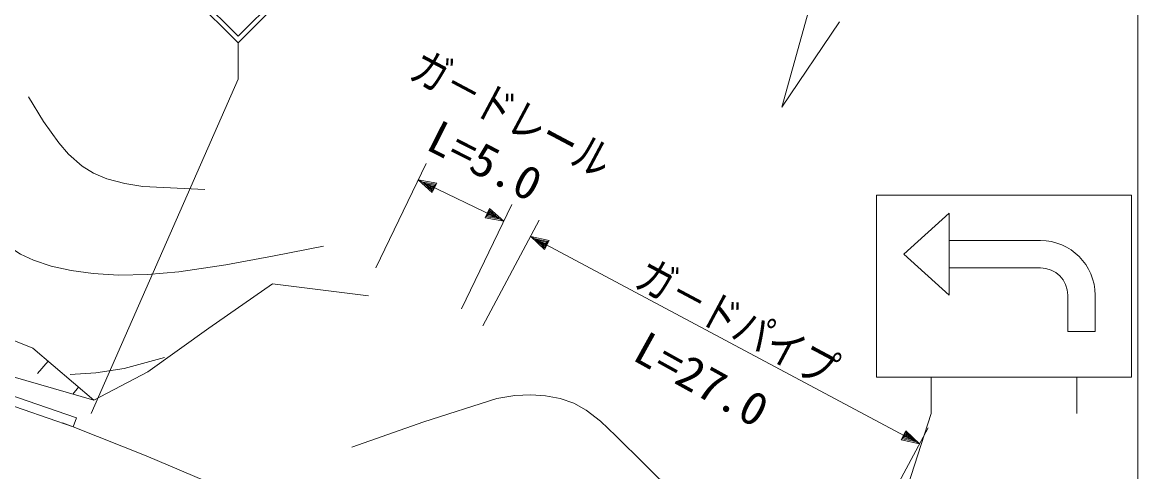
# Model space of a CAD drawing. Units: millimetres, scale not verified. Extents: x 40000 to 680000, y 20000 to 380000.
# Drawn here: x 517801 to 579000, y 287385 to 312069 of the extents above; entities that cross this region are included whole.
import ezdxf
from ezdxf.enums import TextEntityAlignment as Align

# ---------------------------------------------------------------- set-up
doc = ezdxf.new("R2010")
doc.units = ezdxf.units.MM
doc.header["$LTSCALE"] = 1000
for name, color, linetype, lineweight in [('M-BGD', 7, 'Continuous', 13), ('M-BMK-SRVR', 3, 'Continuous', 13), ('M-STR-HTXT', 7, 'Continuous', 13), ('M-STR-STRC', 7, 'Continuous', 13), ('M-TTL-BAND', 7, 'Continuous', 13)]:
    doc.layers.add(name, color=color, linetype=linetype, lineweight=lineweight)
doc.styles.add('ＭＳ ゴシック', font='')
doc.styles.get('ＭＳ ゴシック').set_extended_font_data('MS Gothic')

msp = doc.modelspace()

# ---------------------------------------------------------------- linework, layer by layer
at = {"layer": 'M-BGD'}
for p, q in [((520777, 290339), (475017, 306222)), ((474859, 305748), (520594, 289852)), ((504923, 299627), (518383, 294172)), ((531528, 297709), (528035, 295270)), ((536795, 297048), (531528, 297709)), ((528035, 295270), (524683, 292863)), ((518383, 294172), (521730, 291316)), ((519220, 293458), (518636, 292774)), ((521730, 291316), (516023, 292957)), ((524683, 292863), (521730, 291316)), ((520893, 292030), (520569, 291650)), ((520777, 290339), (520594, 289852)), ((520015, 290070), (520594, 289852)), ((520594, 289852), (524591, 288255)), ((524591, 288255), (530645, 285696))]:
    msp.add_line(p, q, dxfattribs=at)
for points in [[(508440, 312640), (509444, 311967), (510528, 311088), (511135, 310423), (511718, 309605), (512263, 308636), (512755, 307542), (513588, 305291), (514581, 302945), (515173, 301897), (515789, 301004), (516316, 300395), (517026, 299764), (517698, 299336), (518424, 298995), (519385, 298674), (520478, 298429), (521680, 298266), (523079, 298188), (524675, 298221), (526389, 298368), (528963, 298743), (531618, 299233), (534324, 299771)], [(518133, 307982), (518970, 306621), (519808, 305444), (520336, 304831), (521081, 304162), (521703, 303775), (522440, 303466), (523419, 303208), (524418, 303050), (527821, 302886)], [(520435, 292716), (521833, 292815), (523390, 293051), (525597, 293652)], [(535873, 288725), (539834, 290122), (543833, 291405), (544828, 291564), (545697, 291607), (546516, 291556), (547314, 291405), (548070, 291141), (548738, 290771), (549522, 290152), (550362, 289350), (553553, 286211)]]:
    msp.add_lwpolyline(points, dxfattribs=at)
at = {"layer": 'M-BMK-SRVR'}
for p, q in [((568330, 339225), (559466, 307407)), ((559466, 307407), (562647, 312097))]:
    msp.add_line(p, q, dxfattribs=at)
at = {"layer": 'M-STR-HTXT'}
for p, q in [((537198, 298585), (539951, 304312)), ((539518, 303411), (540540, 303230)), ((540298, 302725), (539518, 303411)), ((539518, 303411), (544219, 301151)), ((539770, 303290), (540470, 303175)), ((540296, 302815), (539770, 303290)), ((539914, 303220), (540399, 303120)), ((540295, 302904), (539914, 303220)), ((540131, 303116), (540328, 303066)), ((540293, 302994), (540131, 303116)), ((540328, 303066), (540293, 302994)), ((540399, 303120), (540295, 302904)), ((540470, 303175), (540296, 302815)), ((540540, 303230), (540298, 302725)), ((544653, 302052), (541899, 296325)), ((543197, 301332), (543439, 301836)), ((543267, 301386), (543441, 301747)), ((543439, 301836), (544219, 301151)), ((543441, 301747), (543967, 301272)), ((543073, 295403), (546165, 301194)), ((544219, 301151), (543197, 301332)), ((543967, 301272), (543267, 301386)), ((543338, 301441), (543442, 301657)), ((543823, 301341), (543338, 301441)), ((543409, 301496), (543443, 301568)), ((543606, 301445), (543409, 301496)), ((543442, 301657), (543823, 301341)), ((543443, 301568), (543606, 301445)), ((545694, 300312), (546708, 300088)), ((546444, 299594), (545694, 300312)), ((545694, 300312), (567032, 288920)), ((545941, 300180), (546635, 300036)), ((546447, 299683), (545941, 300180)), ((546082, 300105), (546562, 299985)), ((546449, 299773), (546082, 300105)), ((546294, 299992), (546489, 299933)), ((546451, 299862), (546294, 299992)), ((546708, 300088), (546444, 299594)), ((546635, 300036), (546447, 299683)), ((546562, 299985), (546449, 299773)), ((546489, 299933), (546451, 299862)), ((567503, 289802), (564411, 284011)), ((566018, 289144), (566282, 289638)), ((566091, 289195), (566279, 289548)), ((566279, 289548), (566785, 289052)), ((566282, 289638), (567032, 288920)), ((567032, 288920), (566018, 289144)), ((566785, 289052), (566091, 289195)), ((566164, 289247), (566277, 289459)), ((566644, 289127), (566164, 289247)), ((566237, 289299), (566274, 289370)), ((566432, 289240), (566237, 289299)), ((566274, 289370), (566432, 289240)), ((566277, 289459), (566644, 289127))]:
    msp.add_line(p, q, dxfattribs=at)
at = {"layer": 'M-STR-STRC'}
for p, q in [((525137, 315446), (529637, 310945)), ((525490, 315446), (529637, 311299)), ((529637, 311299), (533783, 315446)), ((529637, 310946), (534137, 315446)), ((529637, 310945), (529637, 308945)), ((529637, 308945), (521578, 290581)), ((564664, 302581), (578664, 302581)), ((564664, 292581), (564664, 302581)), ((578664, 302581), (578664, 293971)), ((568664, 301581), (566164, 299331)), ((568664, 301581), (568664, 297081)), ((573664, 300081), (568664, 300081)), ((566164, 299331), (568664, 297081)), ((573664, 298581), (568664, 298581)), ((575164, 297081), (575164, 295081)), ((576664, 297081), (576664, 295081)), ((576664, 295081), (575164, 295081)), ((578664, 293965), (578664, 292581)), ((578664, 292581), (564664, 292581)), ((567664, 292581), (567664, 290581)), ((575664, 292581), (575664, 290581)), ((558851, 263131), (567664, 290581))]:
    msp.add_line(p, q, dxfattribs=at)
for radius in [3000, 1500]:
    msp.add_arc((573664, 297081), radius, 0, 90, dxfattribs=at)
at = {"layer": 'M-TTL-BAND'}
msp.add_line((579000, 20000), (579000, 370000), dxfattribs=at)

# ---------------------------------------------------------------- texts
at = {"layer": 'M-STR-HTXT', "style": 'ＭＳ ゴシック'}
for s, rotation, width, p in [('ガ－ドレール', 332, 0.8, (538678, 308573)), ('L=5.0', 333.1, 1.05, (539609, 304640)), ('ガ－ドパイプ', 331.9, 0.8, (551046, 297129)), ('L=27.0', 331, 1.05, (550926, 293086))]:
    msp.add_text(s, height=1833, rotation=rotation, dxfattribs=dict(at, width=width)).set_placement(p, align=Align.BOTTOM_LEFT)

doc.saveas('drawing.dxf')
